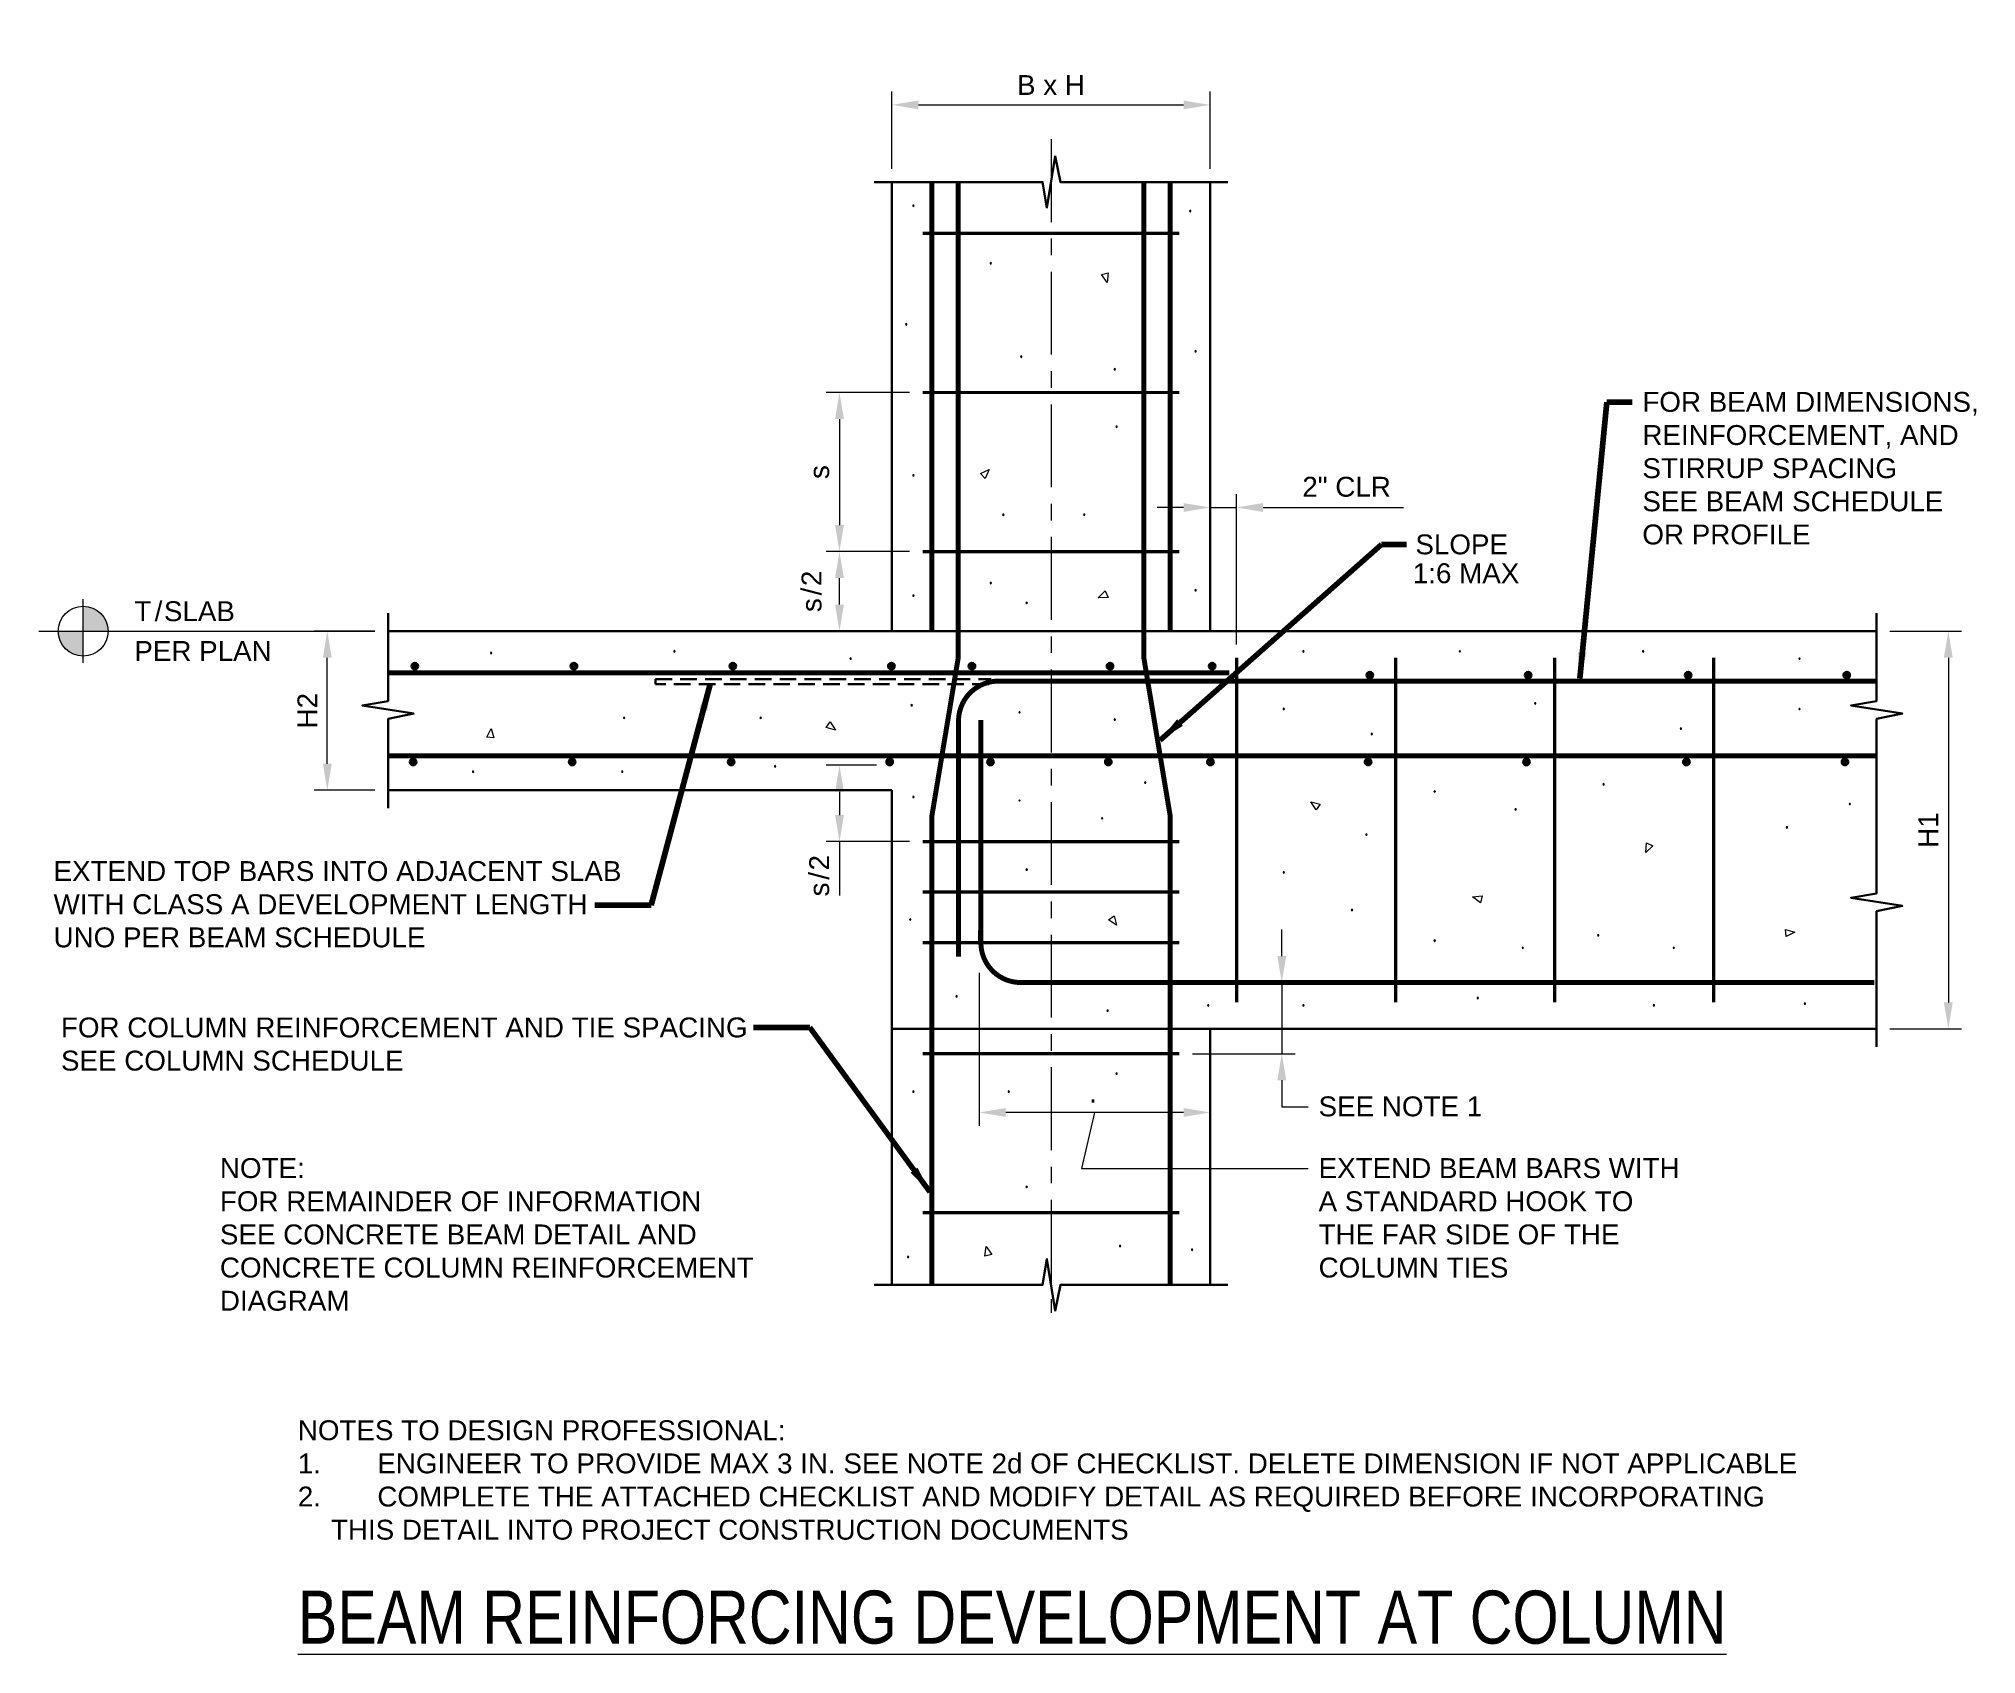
# Model space of a CAD drawing. Header units: inches. Extents: x -2446 to -2300, y 734 to 855.
import ezdxf

# ---------------------------------------------------------------- set-up
doc = ezdxf.new("R2010")
doc.units = ezdxf.units.IN
doc.header["$LTSCALE"] = 5
doc.header["$MEASUREMENT"] = 0
doc.linetypes.add('CENTER', pattern=[2, 1.25, -0.25, 0.25, -0.25])
doc.linetypes.add('HIDDEN', pattern=[0.375, 0.25, -0.125])
for name, color, linetype, lineweight in [('S-ANNO-DIMS', 1, 'Continuous', 20), ('S-ANNO-TEXT', 7, 'Continuous', 20), ('S-DELT-PATT', 7, 'Continuous', 15), ('S-DETL', 3, 'Continuous', 30), ('S-GRID', 9, 'CENTER', 20)]:
    doc.layers.add(name, color=color, linetype=linetype, lineweight=lineweight)
doc.styles.add('Romans', font='arial.ttf')
doc.dimstyles.get("Standard").update_dxf_attribs({"dimtxt": 0.18, "dimasz": 0.18, "dimexe": 0.18, "dimexo": 0.0625, "dimgap": 0.09, "dimtad": 0, "dimtih": 1, "dimtoh": 1, "dimdec": 4, "dimzin": 0, "dimdsep": 46, "dimtxsty": 'Standard', "dimcen": 0.09, "dimadec": 0, "dimazin": 0, "dimtfac": 1, "dimtdec": 4, "dimtofl": 0, "dimtmove": 0, "dimatfit": 3, "dimfxl": 1, "dimtolj": 1, "dimtzin": 0, "dimarcsym": 0})

# ---------------------------------------------------------------- blocks, each defined once
blk = doc.blocks.new('*D0')
at = {"layer": 'Defpoints', "color": 0, "transparency": 16777216}
for p in [(-2374.77, 785.93), (-2374.77, 774.4), (-2357.36, 769.83)]:
    blk.add_point(p, dxfattribs=at)
at = {"layer": 'S-ANNO-DIMS', "transparency": 16777216}
for p, q in [((-2374.77, 784.93), (-2374.77, 773.4)), ((-2357.36, 770.83), (-2357.36, 775.4)), ((-2359.36, 774.4), (-2372.77, 774.4))]:
    blk.add_line(p, q, dxfattribs=at)
for points in [[(-2372.77, 774.73), (-2372.77, 774.06), (-2374.77, 774.4)], [(-2359.36, 774.73), (-2359.36, 774.06), (-2357.36, 774.4)]]:
    blk.add_solid(points, dxfattribs=at)
at = {"layer": 'S-ANNO-DIMS', "transparency": 16777216, "insert": (-2366.18, 775.9), "char_height": 1.5, "attachment_point": 5, "style": 'Romans'}
blk.add_mtext('\\A1;.', dxfattribs=at)
blk = doc.blocks.new('*D1')
at = {"layer": 'Defpoints', "color": 0, "transparency": 16777216}
for p in [(-2357.36, 826.77), (-2357.36, 820.03), (-2355.36, 808.7)]:
    blk.add_point(p, dxfattribs=at)
at = {"layer": 'S-ANNO-DIMS', "transparency": 16777216}
for p, q in [((-2357.36, 825.77), (-2357.36, 819.03)), ((-2359.36, 820.03), (-2361.36, 820.03)), ((-2357.36, 820.03), (-2355.36, 820.03)), ((-2355.36, 809.7), (-2355.36, 821.03)), ((-2353.36, 820.03), (-2342.76, 820.03))]:
    blk.add_line(p, q, dxfattribs=at)
for points in [[(-2359.36, 820.36), (-2359.36, 819.69), (-2357.36, 820.03)], [(-2353.36, 820.36), (-2353.36, 819.69), (-2355.36, 820.03)]]:
    blk.add_solid(points, dxfattribs=at)
at = {"layer": 'S-ANNO-DIMS', "transparency": 16777216, "insert": (-2347.06, 821.58), "char_height": 1.5, "attachment_point": 5, "style": 'Romans'}
blk.add_mtext('\\A1;2" CLR', dxfattribs=at)
blk = doc.blocks.new('*D2')
at = {"layer": 'Defpoints', "color": 0, "transparency": 16777216}
for p in [(-2423.96, 810.7), (-2419.38, 810.7), (-2419.38, 798.7)]:
    blk.add_point(p, dxfattribs=at)
at = {"layer": 'S-ANNO-DIMS', "transparency": 16777216}
for p, q in [((-2420.38, 810.7), (-2424.96, 810.7)), ((-2423.96, 800.7), (-2423.96, 808.7)), ((-2420.38, 798.7), (-2424.96, 798.7))]:
    blk.add_line(p, q, dxfattribs=at)
for points in [[(-2424.29, 808.7), (-2423.62, 808.7), (-2423.96, 810.7)], [(-2424.29, 800.7), (-2423.62, 800.7), (-2423.96, 798.7)]]:
    blk.add_solid(points, dxfattribs=at)
at = {"layer": 'S-ANNO-DIMS', "transparency": 16777216, "insert": (-2425.46, 804.7), "char_height": 1.5, "attachment_point": 5, "rotation": 90, "style": 'Romans'}
blk.add_mtext('\\A1;H2', dxfattribs=at)
blk = doc.blocks.new('*D3')
at = {"layer": 'Defpoints', "color": 0, "transparency": 16777216}
for p in [(-2307.07, 810.7), (-2307.07, 780.7), (-2301.66, 780.7)]:
    blk.add_point(p, dxfattribs=at)
at = {"layer": 'S-ANNO-DIMS', "transparency": 16777216}
for p, q in [((-2306.07, 810.7), (-2300.66, 810.7)), ((-2301.66, 808.7), (-2301.66, 782.7)), ((-2306.07, 780.7), (-2300.66, 780.7))]:
    blk.add_line(p, q, dxfattribs=at)
for points in [[(-2302, 808.7), (-2301.33, 808.7), (-2301.66, 810.7)], [(-2302, 782.7), (-2301.33, 782.7), (-2301.66, 780.7)]]:
    blk.add_solid(points, dxfattribs=at)
at = {"layer": 'S-ANNO-DIMS', "transparency": 16777216, "insert": (-2303.17, 795.7), "char_height": 1.5, "attachment_point": 5, "rotation": 90, "style": 'Romans'}
blk.add_mtext('\\A1;H1', dxfattribs=at)
blk = doc.blocks.new('*D4')
at = {"layer": 'Defpoints', "color": 0, "transparency": 16777216}
for p in [(-2357.36, 850.39), (-2381.36, 844.57), (-2357.36, 844.57)]:
    blk.add_point(p, dxfattribs=at)
at = {"layer": 'S-ANNO-DIMS', "transparency": 16777216}
for p, q in [((-2381.36, 845.57), (-2381.36, 851.39)), ((-2357.36, 845.57), (-2357.36, 851.39)), ((-2379.36, 850.39), (-2359.36, 850.39))]:
    blk.add_line(p, q, dxfattribs=at)
for points in [[(-2379.36, 850.72), (-2379.36, 850.06), (-2381.36, 850.39)], [(-2359.36, 850.72), (-2359.36, 850.06), (-2357.36, 850.39)]]:
    blk.add_solid(points, dxfattribs=at)
at = {"layer": 'S-ANNO-DIMS', "transparency": 16777216, "insert": (-2369.36, 851.89), "char_height": 1.5, "attachment_point": 5, "style": 'Romans'}
blk.add_mtext('\\A1;B x H', dxfattribs=at)
blk = doc.blocks.new('*D5')
at = {"layer": 'Defpoints', "color": 0, "transparency": 16777216}
for p in [(-2385.32, 816.7), (-2379.03, 816.7), (-2381.36, 810.7)]:
    blk.add_point(p, dxfattribs=at)
at = {"layer": 'S-ANNO-DIMS', "transparency": 16777216}
blk.add_line((-2385.32, 812.7), (-2385.32, 814.7), dxfattribs=at)
for points in [[(-2385.65, 814.7), (-2384.98, 814.7), (-2385.32, 816.7)], [(-2385.65, 812.7), (-2384.98, 812.7), (-2385.32, 810.7)]]:
    blk.add_solid(points, dxfattribs=at)
at = {"layer": 'S-ANNO-DIMS', "transparency": 16777216, "insert": (-2387.42, 813.7), "char_height": 1.5, "attachment_point": 5, "rotation": 90, "style": 'Romans'}
blk.add_mtext('\\A1;{\\T1.2;s/}2', dxfattribs=at)
blk = doc.blocks.new('*D6')
at = {"layer": 'Defpoints', "color": 0, "transparency": 16777216}
for p in [(-2379.03, 828.7), (-2385.32, 816.7), (-2379.03, 816.7)]:
    blk.add_point(p, dxfattribs=at)
at = {"layer": 'S-ANNO-DIMS', "transparency": 16777216}
for p, q in [((-2380.03, 828.7), (-2386.32, 828.7)), ((-2385.32, 826.7), (-2385.32, 818.7)), ((-2380.03, 816.7), (-2386.32, 816.7))]:
    blk.add_line(p, q, dxfattribs=at)
for points in [[(-2385.65, 826.7), (-2384.98, 826.7), (-2385.32, 828.7)], [(-2385.65, 818.7), (-2384.98, 818.7), (-2385.32, 816.7)]]:
    blk.add_solid(points, dxfattribs=at)
at = {"layer": 'S-ANNO-DIMS', "transparency": 16777216, "insert": (-2386.84, 822.7), "char_height": 1.5, "attachment_point": 5, "rotation": 90, "style": 'Romans'}
blk.add_mtext('\\A1;s', dxfattribs=at)
blk = doc.blocks.new('*D7')
at = {"layer": 'Defpoints', "color": 0, "transparency": 16777216}
for p in [(-2355.36, 784.2), (-2359.69, 778.83), (-2351.95, 778.83)]:
    blk.add_point(p, dxfattribs=at)
at = {"layer": 'S-ANNO-DIMS', "transparency": 16777216}
for p, q in [((-2351.95, 786.2), (-2351.95, 788.2)), ((-2354.36, 784.2), (-2350.95, 784.2)), ((-2351.95, 784.2), (-2351.95, 778.83)), ((-2358.69, 778.83), (-2350.95, 778.83)), ((-2351.95, 776.83), (-2351.95, 774.83))]:
    blk.add_line(p, q, dxfattribs=at)
for points in [[(-2352.28, 786.2), (-2351.61, 786.2), (-2351.95, 784.2)], [(-2352.28, 776.83), (-2351.61, 776.83), (-2351.95, 778.83)]]:
    blk.add_solid(points, dxfattribs=at)

msp = doc.modelspace()

# ---------------------------------------------------------------- hatches: boundary and pattern name
at = {"layer": 'S-ANNO-TEXT'}
h = msp.add_hatch(color=256, dxfattribs=at)
h.dxf.hatch_style = 1
h.paths.add_polyline_path([(-2442.3729628, 810.7036501), (-2440.4920872, 810.7036501, 0.4142135624), (-2442.3729628, 812.5845258)])
h = msp.add_hatch(color=256, dxfattribs=at)
h.dxf.hatch_style = 1
h.paths.add_polyline_path([(-2442.3729628, 808.8227745), (-2442.3729628, 810.7036501), (-2444.2538384, 810.7036501, 0.4142135624)])
at = {"layer": 'S-DETL'}
h = msp.add_hatch(color=256, dxfattribs=at)
h.dxf.hatch_style = 1
h.paths.add_polyline_path([(-2417.6094495, 808.0665551, 1), (-2417.1094495, 808.0665551, 1)])
h = msp.add_hatch(color=256, dxfattribs=at)
h.dxf.hatch_style = 1
h.paths.add_polyline_path([(-2405.5981344, 808.0665551, 1), (-2405.0981344, 808.0665551, 1)])
h = msp.add_hatch(color=256, dxfattribs=at)
h.dxf.hatch_style = 1
h.paths.add_polyline_path([(-2393.6068817, 808.0665551, 1), (-2393.1068817, 808.0665551, 1)])
h = msp.add_hatch(color=256, dxfattribs=at)
h.dxf.hatch_style = 1
h.paths.add_polyline_path([(-2381.6521107, 808.0665551, 1), (-2381.1521107, 808.0665551, 1)])
h = msp.add_hatch(color=256, dxfattribs=at)
h.dxf.hatch_style = 1
h.paths.add_polyline_path([(-2375.5714457, 808.0665551, 1), (-2375.0714457, 808.0665551, 1)])
h = msp.add_hatch(color=256, dxfattribs=at)
h.dxf.hatch_style = 1
h.paths.add_polyline_path([(-2365.1565709, 808.0665551, 1), (-2364.6565709, 808.0665551, 1)])
h = msp.add_hatch(color=256, dxfattribs=at)
h.dxf.hatch_style = 1
h.paths.add_polyline_path([(-2357.4574876, 808.0665551, 1), (-2356.9574876, 808.0665551, 1)])
h = msp.add_hatch(color=256, dxfattribs=at)
h.dxf.hatch_style = 1
h.paths.add_polyline_path([(-2345.5619873, 807.3859388, 1), (-2345.0619873, 807.3859388, 1)])
h = msp.add_hatch(color=256, dxfattribs=at)
h.dxf.hatch_style = 1
h.paths.add_polyline_path([(-2333.6142319, 807.3859388, 1), (-2333.1142319, 807.3859388, 1)])
h = msp.add_hatch(color=256, dxfattribs=at)
h.dxf.hatch_style = 1
h.paths.add_polyline_path([(-2321.5472838, 807.3859388, 1), (-2321.0472838, 807.3859388, 1)])
h = msp.add_hatch(color=256, dxfattribs=at)
h.dxf.hatch_style = 1
h.paths.add_polyline_path([(-2309.5803132, 807.3859388, 1), (-2309.0803132, 807.3859388, 1)])
h = msp.add_hatch(color=256, dxfattribs=at)
h.dxf.hatch_style = 1
h.paths.add_polyline_path([(-2417.737578, 800.8332064, 1), (-2417.237578, 800.8332064, 1)])
h = msp.add_hatch(color=256, dxfattribs=at)
h.dxf.hatch_style = 1
h.paths.add_polyline_path([(-2405.7262629, 800.8332064, 1), (-2405.2262629, 800.8332064, 1)])
h = msp.add_hatch(color=256, dxfattribs=at)
h.dxf.hatch_style = 1
h.paths.add_polyline_path([(-2393.7350102, 800.8332064, 1), (-2393.2350102, 800.8332064, 1)])
h = msp.add_hatch(color=256, dxfattribs=at)
h.dxf.hatch_style = 1
h.paths.add_polyline_path([(-2381.7802392, 800.8332064, 1), (-2381.2802392, 800.8332064, 1)])
h = msp.add_hatch(color=256, dxfattribs=at)
h.dxf.hatch_style = 1
h.paths.add_polyline_path([(-2374.1690031, 800.8332064, 1), (-2373.6690031, 800.8332064, 1)])
h = msp.add_hatch(color=256, dxfattribs=at)
h.dxf.hatch_style = 1
h.paths.add_polyline_path([(-2365.2846995, 800.8332064, 1), (-2364.7846995, 800.8332064, 1)])
h = msp.add_hatch(color=256, dxfattribs=at)
h.dxf.hatch_style = 1
h.paths.add_polyline_path([(-2357.5856161, 800.8332064, 1), (-2357.0856161, 800.8332064, 1)])
h = msp.add_hatch(color=256, dxfattribs=at)
h.dxf.hatch_style = 1
h.paths.add_polyline_path([(-2345.6901159, 800.8332064, 1), (-2345.1901159, 800.8332064, 1)])
h = msp.add_hatch(color=256, dxfattribs=at)
h.dxf.hatch_style = 1
h.paths.add_polyline_path([(-2333.7423605, 800.8332064, 1), (-2333.2423605, 800.8332064, 1)])
h = msp.add_hatch(color=256, dxfattribs=at)
h.dxf.hatch_style = 1
h.paths.add_polyline_path([(-2321.6754124, 800.8332064, 1), (-2321.1754124, 800.8332064, 1)])
h = msp.add_hatch(color=256, dxfattribs=at)
h.dxf.hatch_style = 1
h.paths.add_polyline_path([(-2309.7084418, 800.8332064, 1), (-2309.2084418, 800.8332064, 1)])

# ---------------------------------------------------------------- linework, layer by layer
at = {"layer": 'S-ANNO-DIMS'}
for p, q in [((-2382.5302392, 800.5832064), (-2386.3151112, 800.5832064)), ((-2385.3151112, 798.5832064), (-2385.3151112, 796.8332064)), ((-2380.0288331, 794.8332064), (-2386.3151112, 794.8332064)), ((-2385.3151112, 794.8332064), (-2385.3151112, 790.7611282)), ((-2351.9481965, 774.8332065), (-2349.9481965, 774.8332065))]:
    msp.add_line(p, q, dxfattribs=at)
msp.add_lwpolyline([(-2366.0651066, 774.3972409), (-2367.0590178, 770.1766581), (-2349.9481965, 770.1766581)], dxfattribs=at)
for points in [[(-2385.6484445, 798.5832064), (-2384.9817779, 798.5832064), (-2385.3151112, 800.5832064)], [(-2385.6484445, 796.8332064), (-2384.9817779, 796.8332064), (-2385.3151112, 794.8332064)]]:
    msp.add_solid(points, dxfattribs=at)
at = {"layer": 'S-ANNO-TEXT'}
for p, q in [((-2442.3729628, 808.3054387), (-2442.3729628, 813.1231155)), ((-2445.7263533, 810.7001078), (-2420.3758846, 810.7001078)), ((-2444.2538384, 810.7036501), (-2439.5043665, 810.7036501))]:
    msp.add_line(p, q, dxfattribs=at)
msp.add_circle((-2442.3729628, 810.7036501), 1.8808756, dxfattribs=at)
at = {"layer": 'S-DELT-PATT', "flags": 128}
for points in [[(-2379.7879638, 842.7863109, 1), (-2379.6842838, 842.7863109, 1)], [(-2358.906798, 842.3797465, 1), (-2358.803118, 842.3797465, 1)], [(-2373.9575099, 838.4496125, 1), (-2373.8538299, 838.4496125, 1)], [(-2380.3303322, 833.8418706, 1), (-2380.2266522, 833.8418706, 1)], [(-2358.5000203, 831.8090438, 1), (-2358.3963403, 831.8090438, 1)], [(-2371.6524454, 831.4024779, 1), (-2371.5487654, 831.4024779, 1)], [(-2364.6016611, 830.453825, 1), (-2364.4979811, 830.453825, 1)], [(-2364.4660677, 826.1171265, 1), (-2364.3623877, 826.1171265, 1)], [(-2379.7879638, 822.4580375, 1), (-2379.6842838, 822.4580375, 1)], [(-2373.0083637, 819.4765579, 1), (-2372.9046837, 819.4765579, 1)], [(-2366.9067256, 819.4765579, 1), (-2366.8030456, 819.4765579, 1)], [(-2373.9575099, 814.3267291, 1), (-2373.8538299, 814.3267291, 1)], [(-2379.7879638, 813.3780762, 1), (-2379.6842838, 813.3780762, 1)], [(-2371.2456677, 812.8359893, 1), (-2371.1419877, 812.8359893, 1)], [(-2358.5000203, 813.7846422, 1), (-2358.3963403, 813.7846422, 1)], [(-2411.6520836, 809.0413777, 1), (-2411.5484036, 809.0413777, 1)], [(-2397.8216993, 809.1769003, 1), (-2397.7180193, 809.1769003, 1)], [(-2384.5336835, 808.6348118, 1), (-2384.4300035, 808.6348118, 1)], [(-2350.3645019, 809.1769003, 1), (-2350.2608219, 809.1769003, 1)], [(-2338.5679979, 809.1769003, 1), (-2338.4643179, 809.1769003, 1)], [(-2324.7376137, 809.1769003, 1), (-2324.6339337, 809.1769003, 1)], [(-2312.9411097, 808.6348118, 1), (-2312.8374297, 808.6348118, 1)], [(-2401.6182757, 804.1625924, 1), (-2401.5145957, 804.1625924, 1)], [(-2391.3132835, 804.1625924, 1), (-2391.2096035, 804.1625924, 1)], [(-2379.9235572, 805.1112453, 1), (-2379.8198772, 805.1112453, 1)], [(-2371.7880361, 804.5691584, 1), (-2371.6843561, 804.5691584, 1)], [(-2364.6016611, 804.0270699, 1), (-2364.4979811, 804.0270699, 1)], [(-2351.8560138, 804.8402018, 1), (-2351.7523338, 804.8402018, 1)], [(-2332.8731348, 805.2467662, 1), (-2332.7694548, 805.2467662, 1)], [(-2312.9411097, 804.8402018, 1), (-2312.8374297, 804.8402018, 1)], [(-2345.2120045, 802.942896, 1), (-2345.1083245, 802.942896, 1)], [(-2321.8901835, 803.3494604, 1), (-2321.7865035, 803.3494604, 1)], [(-2413.0080047, 800.0969374, 1), (-2412.9043247, 800.0969374, 1)], [(-2401.7538664, 800.0969374, 1), (-2401.6501864, 800.0969374, 1)], [(-2390.2285494, 800.5035034, 1), (-2390.1248694, 800.5035034, 1)], [(-2379.7879638, 798.1996316, 1), (-2379.6842838, 798.1996316, 1)], [(-2362.2965966, 799.283807, 1), (-2362.1929166, 799.283807, 1)], [(-2340.4662847, 798.6061976, 1), (-2340.3626047, 798.6061976, 1)], [(-2327.7206374, 799.1482845, 1), (-2327.6169574, 799.1482845, 1)], [(-2371.7880361, 797.9285882, 1), (-2371.6843561, 797.9285882, 1)], [(-2334.3646466, 797.2509787, 1), (-2334.2609666, 797.2509787, 1)], [(-2309.1445361, 797.6575447, 1), (-2309.0408561, 797.6575447, 1)], [(-2365.5508045, 796.5733709, 1), (-2365.4471245, 796.5733709, 1)], [(-2345.6187822, 795.353673, 1), (-2345.5151022, 795.353673, 1)], [(-2313.8902558, 795.8957614, 1), (-2313.7865758, 795.8957614, 1)], [(-2371.2456677, 792.7135128, 1), (-2371.1419877, 792.7135128, 1)], [(-2351.8560138, 792.5077159, 1), (-2351.7523338, 792.5077159, 1)], [(-2346.7035163, 789.6617572, 1), (-2346.5998363, 789.6617572, 1)], [(-2380.0250988, 788.9525206, 1), (-2379.9214188, 788.9525206, 1)], [(-2340.4662847, 787.3578855, 1), (-2340.3626047, 787.3578855, 1)], [(-2333.8222782, 786.8157986, 1), (-2333.7185982, 786.8157986, 1)], [(-2328.127415, 787.7644514, 1), (-2328.023735, 787.7644514, 1)], [(-2322.4325492, 786.8157986, 1), (-2322.3288692, 786.8157986, 1)], [(-2376.5337559, 783.1567095, 1), (-2376.4300759, 783.1567095, 1)], [(-2365.1440296, 782.0725357, 1), (-2365.0403496, 782.0725357, 1)], [(-2357.5508769, 782.4791001, 1), (-2357.4471969, 782.4791001, 1)], [(-2350.3645019, 782.4791001, 1), (-2350.2608219, 782.4791001, 1)], [(-2337.2120768, 783.0211886, 1), (-2337.1083968, 783.0211886, 1)], [(-2323.924061, 782.4791001, 1), (-2323.820381, 782.4791001, 1)], [(-2312.5343347, 782.6146226, 1), (-2312.4306547, 782.6146226, 1)], [(-2364.4660677, 777.3292713, 1), (-2364.3623877, 777.3292713, 1)], [(-2379.7879638, 775.9740524, 1), (-2379.6842838, 775.9740524, 1)], [(-2372.6015888, 775.9740524, 1), (-2372.4979088, 775.9740524, 1)], [(-2371.2456677, 768.7913969, 1), (-2371.1419877, 768.7913969, 1)], [(-2380.1947414, 763.5060456, 1), (-2380.0910614, 763.5060456, 1)], [(-2364.1948862, 764.3191759, 1), (-2364.0912062, 764.3191759, 1)], [(-2358.7712045, 764.0481325, 1), (-2358.6675245, 764.0481325, 1)]]:
    msp.add_lwpolyline(points, format="xyb", close=True, dxfattribs=at)
for points in [[(-2365.0381834, 837.7338366), (-2365.1262024, 837.0060826), (-2365.5502964, 837.5966164)], [(-2374.6901858, 822.5988313), (-2374.0159229, 822.8864816), (-2374.3152931, 822.2239386)], [(-2365.0581894, 813.2499859), (-2365.7901715, 813.2102945), (-2365.2822524, 813.7304907)], [(-2411.9335268, 802.7113717), (-2411.6019095, 803.3651325), (-2411.405366, 802.6651636)], [(-2386.0170108, 803.8587634), (-2385.616646, 803.2446939), (-2386.3211086, 803.4244667)], [(-2349.3451008, 797.2122059), (-2349.7454656, 797.8262754), (-2349.041003, 797.6465026)], [(-2323.9587591, 794.5183775), (-2324.4939769, 794.0174631), (-2324.4392639, 794.7424405)], [(-2336.968012, 790.2136086), (-2337.5542559, 790.6537123), (-2336.8307917, 790.7257216)], [(-2364.5950096, 789.2340524), (-2364.4288139, 788.520083), (-2365.0293063, 788.9299546)], [(-2313.9516828, 788.1993327), (-2313.2502693, 787.9862777), (-2313.9054747, 787.6711718)], [(-2374.342838, 763.5551967), (-2374.254819, 764.2829507), (-2373.830725, 763.692417)]]:
    msp.add_lwpolyline(points, close=True, dxfattribs=at)
at = {"layer": 'S-DETL'}
for p, q in [((-2381.3572828, 844.5735198), (-2381.3572828, 810.7001078)), ((-2357.3572828, 844.5735198), (-2357.3572828, 810.7001078)), ((-2419.3758846, 810.7001078), (-2381.3572828, 810.7001078)), ((-2381.3572828, 810.7001078), (-2307.0724232, 810.7001078)), ((-2419.3758846, 798.7001078), (-2381.3572828, 798.7001078)), ((-2381.3572828, 798.7001078), (-2381.3572828, 761.3921494)), ((-2374.7729305, 788.1112653), (-2374.7729305, 787.1586581)), ((-2381.3572828, 780.7001078), (-2307.0724232, 780.7001078)), ((-2357.3572828, 780.7001078), (-2357.3572828, 761.3921494))]:
    msp.add_line(p, q, dxfattribs=at)
at = {"layer": 'S-DETL', "linetype": 'Continuous'}
for points in [[(-2356.0125543, 844.5735198), (-2368.6487421, 844.5735198), (-2369.0488238, 846.5168118), (-2369.6657419, 842.6302278), (-2369.9896239, 844.5735198), (-2382.7020114, 844.5735198)], [(-2419.3758846, 797.3553792), (-2419.3758846, 804.082225), (-2417.4325926, 804.4823066), (-2421.3191766, 805.0992247), (-2419.3758846, 805.4231067), (-2419.3758846, 812.0448364)], [(-2307.0724232, 797.536695), (-2307.0724232, 804.082225), (-2305.1291312, 804.4823066), (-2309.0157152, 805.0992247), (-2307.0724232, 805.4231067), (-2307.0724232, 812.0448364)], [(-2307.0724232, 779.3553792), (-2307.0724232, 789.5740836), (-2305.1291312, 789.9741652), (-2309.0157152, 790.5910833), (-2307.0724232, 790.9149653), (-2307.0724232, 797.536695)], [(-2356.0125543, 761.3921494), (-2368.6487421, 761.3921494), (-2369.0488238, 759.4488574), (-2369.6657419, 763.3354414), (-2369.9896239, 761.3921494), (-2382.7020114, 761.3921494)]]:
    msp.add_lwpolyline(points, dxfattribs=at)
at = {"layer": 'S-DETL', "const_width": 0.375}
for points in [[(-2378.3572828, 844.5735198), (-2378.3572828, 810.7001078)], [(-2376.3572828, 844.5735198), (-2376.3572828, 808.7001078), (-2378.3572828, 796.7001078), (-2378.3572828, 761.3921494)], [(-2362.3572828, 844.5735198), (-2362.3572828, 808.7001078), (-2360.3572828, 796.7001078), (-2360.3572828, 761.3921494)], [(-2360.3572828, 844.5735198), (-2360.3572828, 810.7001078)], [(-2419.3758846, 807.5514565), (-2355.915674, 807.5514565)], [(-2419.3758846, 801.300638), (-2307.0724232, 801.300638)]]:
    msp.add_lwpolyline(points, dxfattribs=at)
at = {"layer": 'S-DETL', "linetype": 'Continuous', "const_width": 0.25}
for points in [[(-2379.0288331, 840.7001078), (-2359.6857326, 840.7001078)], [(-2379.0288331, 828.7001078), (-2359.6857326, 828.7001078)], [(-2379.0288331, 816.7001078), (-2359.6857326, 816.7001078)], [(-2355.3572828, 808.7001078), (-2355.3572828, 782.7001078)], [(-2343.3572828, 808.7001078), (-2343.3572828, 782.7001078)], [(-2331.3572828, 808.7001078), (-2331.3572828, 782.7001078)], [(-2319.3572828, 808.7001078), (-2319.3572828, 782.7001078)], [(-2379.0288331, 794.8332064), (-2359.6857326, 794.8332064)], [(-2379.0288331, 791.0166571), (-2359.6857326, 791.0166571)], [(-2379.0288331, 787.2001078), (-2359.6857326, 787.2001078)], [(-2379.0288331, 778.8332064), (-2359.6857326, 778.8332064)], [(-2379.0288331, 766.8332064), (-2359.6857326, 766.8332064)]]:
    msp.add_lwpolyline(points, dxfattribs=at)
at = {"layer": 'S-DETL', "linetype": 'HIDDEN'}
msp.add_lwpolyline([(-2374.0513087, 806.7036125), (-2399.1985044, 806.7036125), (-2399.1985044, 807.0901921), (-2373.8798046, 807.0901921)], dxfattribs=at)
at = {"layer": 'S-DETL', "const_width": 0.375}
for points in [[(-2376.3355228, 786.1551189), (-2376.3355228, 803.930072, -0.4142135624), (-2373.3355228, 806.930072), (-2307.0724232, 806.930072)], [(-2374.6484946, 804.0056729), (-2374.6484946, 787.2001078, 0.4142135624), (-2371.6484946, 784.2001078), (-2307.2397344, 784.2001078)]]:
    msp.add_lwpolyline(points, format="xyb", dxfattribs=at)
at = {"layer": 'S-DETL'}
for centre in [(-2417.3594495, 808.0665551), (-2405.3481344, 808.0665551), (-2393.3568817, 808.0665551), (-2381.4021107, 808.0665551), (-2375.3214457, 808.0665551), (-2364.9065709, 808.0665551), (-2357.2074876, 808.0665551), (-2345.3119873, 807.3859388), (-2333.3642319, 807.3859388), (-2321.2972838, 807.3859388), (-2309.3303132, 807.3859388), (-2417.487578, 800.8332064), (-2405.4762629, 800.8332064), (-2393.4850102, 800.8332064), (-2381.5302392, 800.8332064), (-2373.9190031, 800.8332064), (-2365.0346995, 800.8332064), (-2357.3356161, 800.8332064), (-2345.4401159, 800.8332064), (-2333.4923605, 800.8332064), (-2321.4254124, 800.8332064), (-2309.4584418, 800.8332064)]:
    msp.add_circle(centre, 0.25, dxfattribs=at)
at = {"layer": 'S-GRID'}
msp.add_line((-2369.3572828, 847.8060455), (-2369.3572828, 759.2763158), dxfattribs=at)

# ---------------------------------------------------------------- texts
at = {"layer": 'S-ANNO-DIMS', "style": 'Romans'}
for s, insert, char_height, attachment_point in [('\\A1;SLOPE ', (-2338.3753008, 817.2331514), 1.49999999, 5), ('\\A1;1:6 MAX', (-2338.044656, 815.0573099), 1.499999989, 5), ('\\pxql;SEE NOTE 1', (-2349.1721051, 775.6092979), 1.499999989, 1), ('\\pxql;EXTEND BEAM BARS WITH \\PA STANDARD HOOK TO \\PTHE FAR SIDE OF THE \\PCOLUMN TIES', (-2349.1721051, 770.9527495), 1.499999989, 1)]:
    msp.add_mtext(s, dxfattribs=dict(at, insert=insert, char_height=char_height, attachment_point=attachment_point))
at = {"layer": 'S-ANNO-DIMS', "insert": (-2386.840691, 792.2555007), "char_height": 1.499999989, "attachment_point": 5, "rotation": 90, "style": 'Romans'}
msp.add_mtext('\\A1;{\\T1.2;s/}2', dxfattribs=at)
at = {"layer": 'S-ANNO-TEXT', "style": 'Romans', "width": 0.8}
msp.add_text('%%UBEAM REINFORCING DEVELOPMENT AT COLUMN', height=4, dxfattribs=at).set_placement((-2426.1814195, 734.3384501))
at = {"layer": 'S-ANNO-TEXT', "char_height": 1.499999989, "attachment_point": 1, "style": 'Romans'}
for s, insert in [('\\pxql;FOR BEAM DIMENSIONS, \\PREINFORCEMENT, AND \\PSTIRRUP SPACING\\PSEE BEAM SCHEDULE\\POR PROFILE', (-2324.7452111, 828.7426843)), ('\\pxql;EXTEND TOP BARS INTO ADJACENT SLAB \\PWITH CLASS A DEVELOPMENT LENGTH \\PUNO PER BEAM SCHEDULE', (-2444.6103577, 793.3553793)), ('\\pxql;FOR COLUMN REINFORCEMENT AND TIE SPACING \\PSEE COLUMN SCHEDULE', (-2444.0511207, 781.5596425))]:
    msp.add_mtext(s, dxfattribs=dict(at, insert=insert))
at = {"layer": 'S-ANNO-TEXT', "insert": (-2438.5166459, 810.7036501), "char_height": 1.499999989, "attachment_point": 4, "line_spacing_factor": 1.2, "style": 'Romans'}
msp.add_mtext('\\pxql;{\\T1.2;T/}SLAB\\PPER PLAN', dxfattribs=at)
at = {"layer": 'S-ANNO-TEXT', "style": 'Romans'}
for s, insert, char_height, width, attachment_point in [('\\A1;\\pxql;NOTE:\\PFOR REMAINDER OF INFORMATION \\PSEE CONCRETE BEAM DETAIL AND \\PCONCRETE COLUMN REINFORCEMENT \\PDIAGRAM', (-2432.0603295, 770.9535028), 1.499999989, 159.842980143, 1), ('\\pxa0.5;NOTES TO DESIGN PROFESSIONAL: \\P\\pi-1.66667,l1.66667;1.^IENGINEER TO PROVIDE MAX 3 IN. SEE NOTE 2d OF CHECKLIST. DELETE DIMENSION IF NOT APPLICABLE\\P\\pa0;2.^ICOMPLETE THE ATTACHED CHECKLIST AND MODIFY DETAIL AS REQUIRED BEFORE INCORPORATING THIS DETAIL INTO PROJECT CONSTRUCTION DOCUMENTS', (-2426.1814195, 742.1593915), 1.4999999894, 111.965774987, 7)]:
    msp.add_mtext(s, dxfattribs=dict(at, insert=insert, char_height=char_height, width=width, attachment_point=attachment_point))

# ---------------------------------------------------------------- dimensions: what is measured, and where the dimension line sits
at = {"layer": 'S-ANNO-DIMS'}
dim = msp.add_linear_dim(base=(-2357.3572828, 850.3884696), p1=(-2381.3572828, 844.5735198), p2=(-2357.3572828, 844.5735198), text='B x H', dimstyle='Standard', override={"dimscale": 16, "dimtxt": 0.09375, "dimasz": 0.125, "dimexe": 0.0625, "dimgap": 0.0625, "dimtih": 0, "dimtoh": 0, "dimdec": 5, "dimlfac": 1, "dimrnd": 0.03125, "dimzin": 7, "dimlunit": 4, "dimtxsty": 'Romans', "dimcen": 0.125, "dimclrd": 256, "dimclre": 256, "dimclrt": 256, "dimadec": 4, "dimtdec": 5, "dimtofl": 1, "dimtvp": 1, "dimfrac": 2, "dimtzin": 3, "dimlwd": 65535, "dimlwe": 65535}, dxfattribs=at)
dim.commit()
dim.dimension.update_dxf_attribs({"geometry": '*D4', "text_midpoint": (-2369.3572828, 850.3884696), "dimtype": 128})
for base, p1, p2, angle, text, override, picture, middle in [((-2385.3151112, 816.7001078), (-2379.0288331, 828.7001078), (-2379.0288331, 816.7001078), 270, 's', {"dimscale": 16, "dimtxt": 0.09375, "dimasz": 0.125, "dimexe": 0.0625, "dimgap": 0.0625, "dimtih": 0, "dimtoh": 0, "dimdec": 5, "dimlfac": 1, "dimrnd": 0.03125, "dimzin": 7, "dimlunit": 4, "dimtxsty": 'Romans', "dimcen": 0.125, "dimclrd": 256, "dimclre": 256, "dimclrt": 256, "dimadec": 4, "dimtdec": 5, "dimtofl": 1, "dimtvp": 1, "dimfrac": 2, "dimtzin": 3, "dimlwd": 65535, "dimlwe": 65535}, '*D6', (-2385.3151112, 822.7001078)), ((-2357.3572828, 820.02707), (-2355.3572828, 808.7001078), (-2357.3572828, 826.7698881), 180, '2" CLR', {"dimscale": 16, "dimtxt": 0.09375, "dimasz": 0.125, "dimexe": 0.0625, "dimgap": 0.0625, "dimtih": 0, "dimtoh": 0, "dimdec": 5, "dimlfac": 1, "dimrnd": 0.03125, "dimzin": 7, "dimlunit": 4, "dimtxsty": 'Romans', "dimcen": 0.125, "dimclrd": 256, "dimclre": 256, "dimclrt": 256, "dimadec": 4, "dimtdec": 5, "dimtofl": 1, "dimtvp": 1, "dimfrac": 2, "dimtzin": 3, "dimlwd": 65535, "dimlwe": 65535}, '*D1', (-2347.0595339, 820.02707)), ((-2385.3151112, 816.7001078), (-2381.3572828, 810.7001078), (-2379.0288331, 816.7001078), 90, '{\\T1.2;s/}2', {"dimscale": 16, "dimtxt": 0.09375, "dimasz": 0.125, "dimexe": 0.0625, "dimgap": 0.0625, "dimtih": 0, "dimtoh": 0, "dimdec": 5, "dimlfac": 1, "dimrnd": 0.03125, "dimzin": 7, "dimlunit": 4, "dimtxsty": 'Romans', "dimcen": 0.125, "dimse1": 1, "dimse2": 1, "dimclrd": 256, "dimclre": 256, "dimclrt": 256, "dimadec": 4, "dimtdec": 5, "dimtofl": 1, "dimtmove": 2, "dimtvp": 1, "dimfrac": 2, "dimtzin": 3, "dimlwd": 65535, "dimlwe": 65535}, '*D5', (-2387.4245359, 813.7001078)), ((-2423.9583087, 810.7001078), (-2419.3758846, 798.7001078), (-2419.3758846, 810.7001078), 90, 'H2', {"dimscale": 16, "dimtxt": 0.09375, "dimasz": 0.125, "dimexe": 0.0625, "dimgap": 0.0625, "dimtih": 0, "dimtoh": 0, "dimdec": 5, "dimlfac": 1, "dimrnd": 0.03125, "dimzin": 7, "dimlunit": 4, "dimtxsty": 'Romans', "dimcen": 0.125, "dimclrd": 256, "dimclre": 256, "dimclrt": 256, "dimadec": 4, "dimtdec": 5, "dimtofl": 1, "dimtvp": 1, "dimfrac": 2, "dimtzin": 3, "dimlwd": 65535, "dimlwe": 65535}, '*D2', (-2423.9583087, 804.7001078)), ((-2301.6633368, 780.7001078), (-2307.0724232, 810.7001078), (-2307.0724232, 780.7001078), 270, 'H1', {"dimscale": 16, "dimtxt": 0.09375, "dimasz": 0.125, "dimexe": 0.0625, "dimgap": 0.0625, "dimtih": 0, "dimtoh": 0, "dimdec": 5, "dimlfac": 1, "dimrnd": 0.03125, "dimzin": 7, "dimlunit": 4, "dimtxsty": 'Romans', "dimcen": 0.125, "dimclrd": 256, "dimclre": 256, "dimclrt": 256, "dimadec": 4, "dimtdec": 5, "dimtofl": 1, "dimtvp": 1, "dimfrac": 2, "dimtzin": 3, "dimlwd": 65535, "dimlwe": 65535}, '*D3', (-2301.6633368, 795.7001078)), ((-2351.9481965, 778.8332064), (-2355.3572828, 784.2001078), (-2359.6857326, 778.8332064), 270, ' ', {"dimscale": 16, "dimtxt": 0.09375, "dimasz": 0.125, "dimexe": 0.0625, "dimgap": 0.0625, "dimtih": 0, "dimtoh": 0, "dimdec": 5, "dimlfac": 1, "dimrnd": 0.03125, "dimzin": 7, "dimlunit": 4, "dimtxsty": 'Romans', "dimcen": 0.125, "dimclrd": 256, "dimclre": 256, "dimclrt": 256, "dimadec": 4, "dimtdec": 5, "dimtofl": 1, "dimtvp": 1, "dimfrac": 2, "dimtzin": 3, "dimlwd": 65535, "dimlwe": 65535}, '*D7', (-2351.9481965, 781.5166571)), ((-2374.7729305, 774.3972409), (-2357.3572828, 769.8255324), (-2374.7729305, 785.9263187), 180, '.', {"dimscale": 16, "dimtxt": 0.09375, "dimasz": 0.125, "dimexe": 0.0625, "dimgap": 0.0625, "dimtih": 0, "dimtoh": 0, "dimdec": 5, "dimlfac": 1, "dimrnd": 0.03125, "dimzin": 7, "dimlunit": 4, "dimtxsty": 'Romans', "dimcen": 0.125, "dimclrd": 256, "dimclre": 256, "dimclrt": 256, "dimadec": 4, "dimtdec": 5, "dimtofl": 1, "dimtvp": 1, "dimfrac": 2, "dimtzin": 3, "dimlwd": 65535, "dimlwe": 65535}, '*D0', (-2366.1806969, 774.3972409))]:
    dim = msp.add_linear_dim(base=base, p1=p1, p2=p2, angle=angle, text=text, dimstyle='Standard', override=override, dxfattribs=at)
    dim.commit()
    dim.dimension.update_dxf_attribs({"geometry": picture, "text_midpoint": middle, "dimtype": 128})

# ---------------------------------------------------------------- leaders
at = {"layer": 'S-ANNO-TEXT'}
for points in [[(-2329.4705078, 807.117572), (-2327.4129328, 827.9665929), (-2325.5213025, 827.9665929)], [(-2361.1304755, 802.4797816), (-2344.4338819, 817.2331514), (-2342.5422516, 817.2331514)], [(-2395.0676936, 806.7036125), (-2399.531943, 790.0428068), (-2403.7713791, 790.0428068)], [(-2378.5111156, 768.4234118), (-2387.5562279, 780.8096425), (-2391.795664, 780.8096425)]]:
    msp.add_leader(points, dimstyle='Standard', override={"dimscale": 16, "dimtxt": 0.09375, "dimasz": 0.125, "dimexe": 0.0625, "dimgap": 0.0625, "dimtad": 0, "dimtih": 0, "dimtoh": 0, "dimdec": 5, "dimlfac": 16, "dimrnd": 0.03125, "dimzin": 7, "dimlunit": 4, "dimtxsty": 'Romans', "dimcen": 0.125, "dimclrd": 256, "dimclre": 256, "dimclrt": 256, "dimadec": 4, "dimtdec": 5, "dimtofl": 1, "dimtvp": 1, "dimfrac": 2, "dimtzin": 3, "dimlwd": 65535, "dimlwe": 65535}, dxfattribs=at)

doc.saveas('drawing.dxf')
